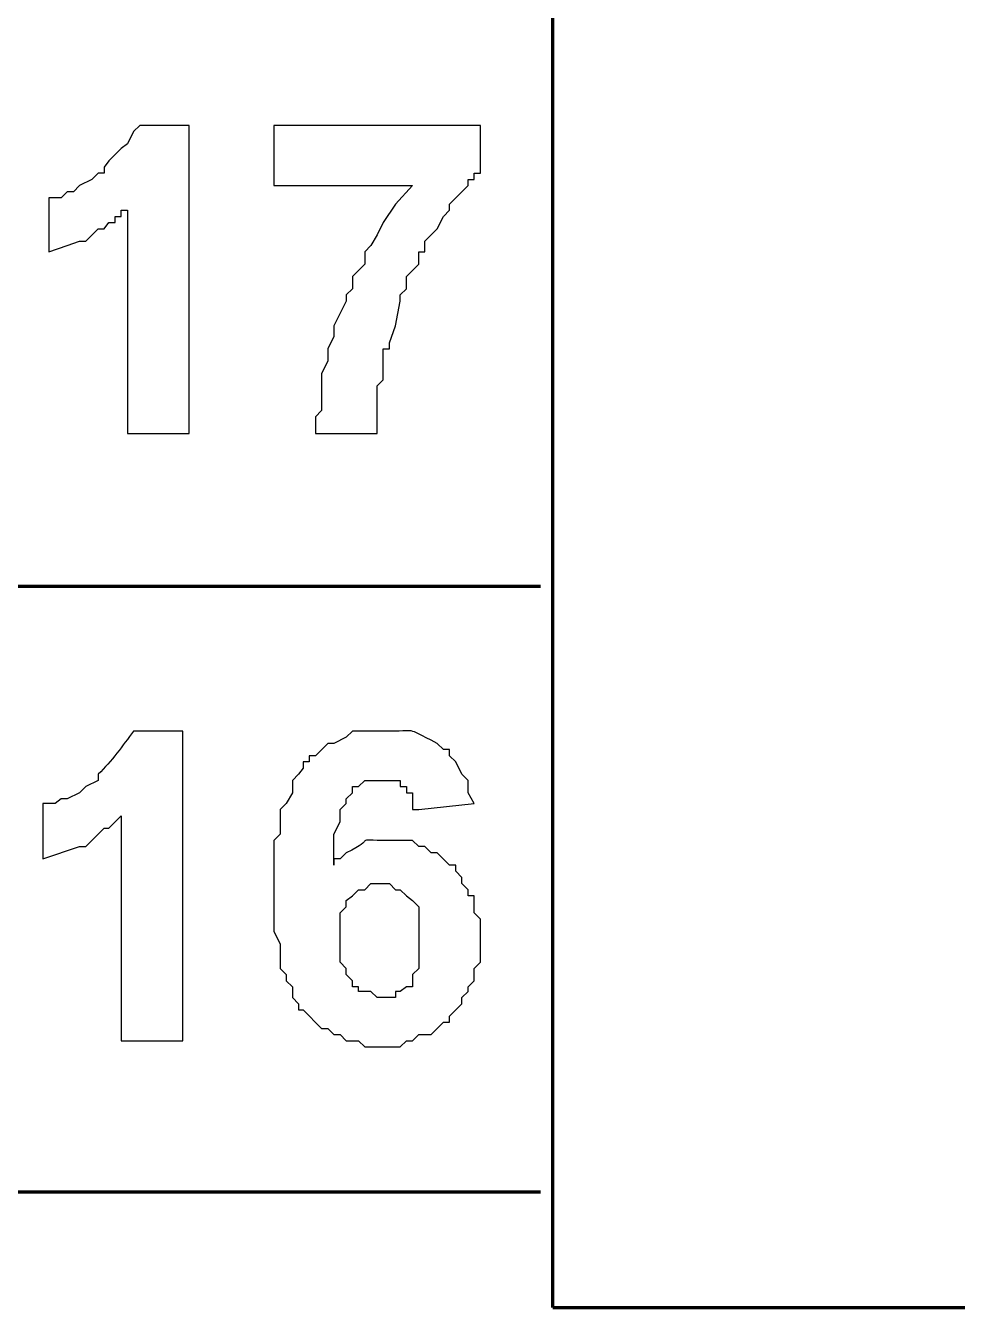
# Model space of a CAD drawing. Header units: millimetres. Extents: x -109 to -14.2, y -107.5 to -24.7.
# Drawn here: x -40.12 to -36.22, y -91.99 to -86.62 of the extents above; entities that cross this region are included whole.
import ezdxf

# ---------------------------------------------------------------- set-up
doc = ezdxf.new("R2010")
doc.units = ezdxf.units.MM
doc.header["$MEASUREMENT"] = 0
doc.layers.add('layer 1', color=7, linetype='Continuous')

msp = doc.modelspace()

# ---------------------------------------------------------------- linework, layer by layer
at = {"layer": 'layer 1', "color": 0, "lineweight": 80}
for points in [[(-37.9157, -91.9882), (-37.9157, -91.9882), (-37.9157, -66.1355), (-37.9157, -66.1355)], [(-46.6086, -88.9679), (-46.6086, -88.9679), (-37.9674, -88.9679), (-37.9674, -88.9679)], [(-46.6086, -91.5042), (-46.6086, -91.5042), (-37.9674, -91.5042), (-37.9674, -91.5042)], [(-37.9157, -91.9882), (-37.9157, -91.9882), (-31.1848, -91.9882), (-31.1848, -91.9882)]]:
    msp.add_open_spline(points, degree=3, dxfattribs=at)
at = {"layer": 'layer 1', "color": 0}
for points, knots in [([(-39.4389, -88.329), (-39.4389, -88.329), (-39.697, -88.329), (-39.697, -88.329), (-39.697, -88.329), (-39.697, -88.329), (-39.697, -87.3933), (-39.697, -87.3933), (-39.697, -87.3933), (-39.697, -87.3933), (-39.7228, -87.3933), (-39.7228, -87.3933), (-39.7228, -87.3933), (-39.7228, -87.3933), (-39.7228, -87.4191), (-39.7228, -87.4191), (-39.7228, -87.4191), (-39.7228, -87.4191), (-39.7486, -87.4191), (-39.7486, -87.4191), (-39.7486, -87.4191), (-39.7486, -87.4191), (-39.7486, -87.4449), (-39.7486, -87.4449), (-39.7486, -87.4449), (-39.7486, -87.4449), (-39.7745, -87.4449), (-39.7745, -87.4449), (-39.7745, -87.4449), (-39.7745, -87.4449), (-39.7938, -87.4707), (-39.7938, -87.4707), (-39.7938, -87.4707), (-39.7938, -87.4707), (-39.8196, -87.4707), (-39.8196, -87.4707), (-39.8196, -87.4707), (-39.8196, -87.4707), (-39.8713, -87.5223), (-39.8713, -87.5223), (-39.8713, -87.5223), (-39.8713, -87.5223), (-39.8971, -87.5223), (-39.8971, -87.5223), (-39.8971, -87.5223), (-39.8971, -87.5223), (-39.9487, -87.5417), (-39.9487, -87.5417), (-39.9487, -87.5417), (-39.9487, -87.5417), (-40.0261, -87.5675), (-40.0261, -87.5675), (-40.0261, -87.5675), (-40.0261, -87.5675), (-40.0261, -87.3417), (-40.0261, -87.3417), (-40.0261, -87.3417), (-40.0261, -87.3417), (-39.9745, -87.3417), (-39.9745, -87.3417), (-39.9745, -87.3417), (-39.9745, -87.3417), (-39.9487, -87.3158), (-39.9487, -87.3158), (-39.9487, -87.3158), (-39.9487, -87.3158), (-39.9229, -87.3158), (-39.9229, -87.3158), (-39.9229, -87.3158), (-39.9229, -87.3158), (-39.8971, -87.29), (-39.8971, -87.29), (-39.8971, -87.29), (-39.8971, -87.29), (-39.8454, -87.2642), (-39.8454, -87.2642), (-39.8454, -87.2642), (-39.8454, -87.2642), (-39.8196, -87.2384), (-39.8196, -87.2384), (-39.8196, -87.2384), (-39.8196, -87.2384), (-39.7938, -87.2384), (-39.7938, -87.2384), (-39.7938, -87.2384), (-39.7938, -87.2384), (-39.7938, -87.2126), (-39.7938, -87.2126), (-39.7938, -87.2126), (-39.7938, -87.2126), (-39.7745, -87.1868), (-39.7745, -87.1868), (-39.7745, -87.1868), (-39.7745, -87.1868), (-39.7228, -87.1351), (-39.7228, -87.1351), (-39.7228, -87.1351), (-39.7228, -87.1351), (-39.697, -87.1158), (-39.697, -87.1158), (-39.697, -87.1158), (-39.697, -87.1158), (-39.6712, -87.0642), (-39.6712, -87.0642), (-39.6712, -87.0642), (-39.6712, -87.0642), (-39.6454, -87.0383), (-39.6454, -87.0383), (-39.6454, -87.0383), (-39.6454, -87.0383), (-39.4389, -87.0383), (-39.4389, -87.0383), (-39.4389, -87.0383), (-39.4389, -87.0383), (-39.4389, -88.329), (-39.4389, -88.329)], [0, 0, 0, 0, 0.033333, 0.033333, 0.033333, 0.033333, 0.066667, 0.066667, 0.066667, 0.066667, 0.1, 0.1, 0.1, 0.1, 0.133333, 0.133333, 0.133333, 0.133333, 0.166667, 0.166667, 0.166667, 0.166667, 0.2, 0.2, 0.2, 0.2, 0.233333, 0.233333, 0.233333, 0.233333, 0.266667, 0.266667, 0.266667, 0.266667, 0.3, 0.3, 0.3, 0.3, 0.333333, 0.333333, 0.333333, 0.333333, 0.366667, 0.366667, 0.366667, 0.366667, 0.4, 0.4, 0.4, 0.4, 0.433333, 0.433333, 0.433333, 0.433333, 0.466667, 0.466667, 0.466667, 0.466667, 0.5, 0.5, 0.5, 0.5, 0.533333, 0.533333, 0.533333, 0.533333, 0.566667, 0.566667, 0.566667, 0.566667, 0.6, 0.6, 0.6, 0.6, 0.633333, 0.633333, 0.633333, 0.633333, 0.666667, 0.666667, 0.666667, 0.666667, 0.7, 0.7, 0.7, 0.7, 0.733333, 0.733333, 0.733333, 0.733333, 0.766667, 0.766667, 0.766667, 0.766667, 0.8, 0.8, 0.8, 0.8, 0.833333, 0.833333, 0.833333, 0.833333, 0.866667, 0.866667, 0.866667, 0.866667, 0.9, 0.9, 0.9, 0.9, 0.933333, 0.933333, 0.933333, 0.933333, 1, 1, 1, 1]), ([(-39.0838, -87.29), (-39.0838, -87.29), (-39.0838, -87.0383), (-39.0838, -87.0383), (-39.0838, -87.0383), (-39.0838, -87.0383), (-38.2191, -87.0383), (-38.2191, -87.0383), (-38.2191, -87.0383), (-38.2191, -87.0383), (-38.2191, -87.2384), (-38.2191, -87.2384), (-38.2191, -87.2384), (-38.2191, -87.2384), (-38.2449, -87.2384), (-38.2449, -87.2384), (-38.2449, -87.2384), (-38.2449, -87.2384), (-38.2449, -87.2642), (-38.2449, -87.2642), (-38.2449, -87.2642), (-38.2449, -87.2642), (-38.2707, -87.2642), (-38.2707, -87.2642), (-38.2707, -87.2642), (-38.2707, -87.2642), (-38.2707, -87.29), (-38.2707, -87.29), (-38.2707, -87.29), (-38.2707, -87.29), (-38.3481, -87.3675), (-38.3481, -87.3675), (-38.3481, -87.3675), (-38.3481, -87.3675), (-38.3481, -87.3933), (-38.3481, -87.3933), (-38.3481, -87.3933), (-38.3481, -87.3933), (-38.374, -87.4191), (-38.374, -87.4191), (-38.374, -87.4191), (-38.374, -87.4191), (-38.3997, -87.4707), (-38.3997, -87.4707), (-38.3997, -87.4707), (-38.3997, -87.4707), (-38.4514, -87.5223), (-38.4514, -87.5223), (-38.4514, -87.5223), (-38.4514, -87.5223), (-38.4514, -87.5675), (-38.4514, -87.5675), (-38.4514, -87.5675), (-38.4514, -87.5675), (-38.4772, -87.5675), (-38.4772, -87.5675), (-38.4772, -87.5675), (-38.4772, -87.5675), (-38.4772, -87.6191), (-38.4772, -87.6191), (-38.4772, -87.6191), (-38.4772, -87.6191), (-38.5288, -87.6708), (-38.5288, -87.6708), (-38.5288, -87.6708), (-38.5288, -87.6708), (-38.5288, -87.7224), (-38.5288, -87.7224), (-38.5288, -87.7224), (-38.5288, -87.7224), (-38.5546, -87.7482), (-38.5546, -87.7482), (-38.5546, -87.7482), (-38.5546, -87.7482), (-38.5546, -87.774), (-38.5546, -87.774), (-38.5546, -87.774), (-38.5546, -87.774), (-38.574, -87.8773), (-38.574, -87.8773), (-38.574, -87.8773), (-38.574, -87.8773), (-38.5998, -87.9483), (-38.5998, -87.9483), (-38.5998, -87.9483), (-38.5998, -87.9483), (-38.5998, -87.9741), (-38.5998, -87.9741), (-38.5998, -87.9741), (-38.5998, -87.9741), (-38.6256, -87.9741), (-38.6256, -87.9741), (-38.6256, -87.9741), (-38.6256, -87.9741), (-38.6256, -88.1032), (-38.6256, -88.1032), (-38.6256, -88.1032), (-38.6256, -88.1032), (-38.6514, -88.129), (-38.6514, -88.129), (-38.6514, -88.129), (-38.6514, -88.129), (-38.6514, -88.329), (-38.6514, -88.329), (-38.6514, -88.329), (-38.6514, -88.329), (-38.9096, -88.329), (-38.9096, -88.329), (-38.9096, -88.329), (-38.9096, -88.329), (-38.9096, -88.258), (-38.9096, -88.258), (-38.9096, -88.258), (-38.9096, -88.258), (-38.8838, -88.2322), (-38.8838, -88.2322), (-38.8838, -88.2322), (-38.8838, -88.2322), (-38.8838, -88.0774), (-38.8838, -88.0774), (-38.8838, -88.0774), (-38.8838, -88.0774), (-38.858, -88.0257), (-38.858, -88.0257), (-38.858, -88.0257), (-38.858, -88.0257), (-38.858, -87.9741), (-38.858, -87.9741), (-38.858, -87.9741), (-38.858, -87.9741), (-38.8321, -87.9225), (-38.8321, -87.9225), (-38.8321, -87.9225), (-38.8321, -87.9225), (-38.8321, -87.8773), (-38.8321, -87.8773), (-38.8321, -87.8773), (-38.8321, -87.8773), (-38.7805, -87.774), (-38.7805, -87.774), (-38.7805, -87.774), (-38.7805, -87.774), (-38.7805, -87.7482), (-38.7805, -87.7482), (-38.7805, -87.7482), (-38.7805, -87.7482), (-38.7547, -87.7224), (-38.7547, -87.7224), (-38.7547, -87.7224), (-38.7547, -87.7224), (-38.7547, -87.6708), (-38.7547, -87.6708), (-38.7547, -87.6708), (-38.7547, -87.6708), (-38.7031, -87.6191), (-38.7031, -87.6191), (-38.7031, -87.6191), (-38.7031, -87.6191), (-38.7031, -87.5675), (-38.7031, -87.5675), (-38.7031, -87.5675), (-38.7031, -87.5675), (-38.6773, -87.5417), (-38.6773, -87.5417), (-38.6773, -87.5417), (-38.6773, -87.5417), (-38.6514, -87.4965), (-38.6514, -87.4965), (-38.6514, -87.4965), (-38.6514, -87.4965), (-38.6256, -87.4449), (-38.6256, -87.4449), (-38.6256, -87.4449), (-38.6256, -87.4449), (-38.574, -87.3675), (-38.574, -87.3675), (-38.574, -87.3675), (-38.574, -87.3675), (-38.503, -87.29), (-38.503, -87.29), (-38.503, -87.29), (-38.503, -87.29), (-39.0838, -87.29), (-39.0838, -87.29)], [0, 0, 0, 0, 0.021277, 0.021277, 0.021277, 0.021277, 0.042553, 0.042553, 0.042553, 0.042553, 0.06383, 0.06383, 0.06383, 0.06383, 0.085106, 0.085106, 0.085106, 0.085106, 0.106383, 0.106383, 0.106383, 0.106383, 0.12766, 0.12766, 0.12766, 0.12766, 0.148936, 0.148936, 0.148936, 0.148936, 0.170213, 0.170213, 0.170213, 0.170213, 0.191489, 0.191489, 0.191489, 0.191489, 0.212766, 0.212766, 0.212766, 0.212766, 0.234043, 0.234043, 0.234043, 0.234043, 0.255319, 0.255319, 0.255319, 0.255319, 0.276596, 0.276596, 0.276596, 0.276596, 0.297872, 0.297872, 0.297872, 0.297872, 0.319149, 0.319149, 0.319149, 0.319149, 0.340426, 0.340426, 0.340426, 0.340426, 0.361702, 0.361702, 0.361702, 0.361702, 0.382979, 0.382979, 0.382979, 0.382979, 0.404255, 0.404255, 0.404255, 0.404255, 0.425532, 0.425532, 0.425532, 0.425532, 0.446809, 0.446809, 0.446809, 0.446809, 0.468085, 0.468085, 0.468085, 0.468085, 0.489362, 0.489362, 0.489362, 0.489362, 0.510638, 0.510638, 0.510638, 0.510638, 0.531915, 0.531915, 0.531915, 0.531915, 0.553191, 0.553191, 0.553191, 0.553191, 0.574468, 0.574468, 0.574468, 0.574468, 0.595745, 0.595745, 0.595745, 0.595745, 0.617021, 0.617021, 0.617021, 0.617021, 0.638298, 0.638298, 0.638298, 0.638298, 0.659574, 0.659574, 0.659574, 0.659574, 0.680851, 0.680851, 0.680851, 0.680851, 0.702128, 0.702128, 0.702128, 0.702128, 0.723404, 0.723404, 0.723404, 0.723404, 0.744681, 0.744681, 0.744681, 0.744681, 0.765957, 0.765957, 0.765957, 0.765957, 0.787234, 0.787234, 0.787234, 0.787234, 0.808511, 0.808511, 0.808511, 0.808511, 0.829787, 0.829787, 0.829787, 0.829787, 0.851064, 0.851064, 0.851064, 0.851064, 0.87234, 0.87234, 0.87234, 0.87234, 0.893617, 0.893617, 0.893617, 0.893617, 0.914894, 0.914894, 0.914894, 0.914894, 0.93617, 0.93617, 0.93617, 0.93617, 0.957447, 0.957447, 0.957447, 0.957447, 1, 1, 1, 1]), ([(-39.4647, -90.8717), (-39.4647, -90.8717), (-39.7228, -90.8717), (-39.7228, -90.8717), (-39.7228, -90.8717), (-39.7228, -90.8717), (-39.7228, -89.9295), (-39.7228, -89.9295), (-39.7228, -89.9295), (-39.7228, -89.9295), (-39.7745, -89.9811), (-39.7745, -89.9811), (-39.7745, -89.9811), (-39.7745, -89.9811), (-39.7938, -89.9811), (-39.7938, -89.9811), (-39.7938, -89.9811), (-39.7938, -89.9811), (-39.8713, -90.0586), (-39.8713, -90.0586), (-39.8713, -90.0586), (-39.8713, -90.0586), (-39.8971, -90.0586), (-39.8971, -90.0586), (-39.8971, -90.0586), (-39.8971, -90.0586), (-40.0519, -90.1102), (-40.0519, -90.1102), (-40.0519, -90.1102), (-40.0519, -90.1102), (-40.0519, -89.8779), (-40.0519, -89.8779), (-40.0519, -89.8779), (-40.0519, -89.8779), (-40.0003, -89.8779), (-40.0003, -89.8779), (-40.0003, -89.8779), (-40.0003, -89.8779), (-39.9745, -89.8585), (-39.9745, -89.8585), (-39.9745, -89.8585), (-39.9745, -89.8585), (-39.9487, -89.8585), (-39.9487, -89.8585), (-39.9487, -89.8585), (-39.9487, -89.8585), (-39.8971, -89.8327), (-39.8971, -89.8327), (-39.8971, -89.8327), (-39.8971, -89.8327), (-39.8713, -89.8069), (-39.8713, -89.8069), (-39.8713, -89.8069), (-39.8713, -89.8069), (-39.8196, -89.7811), (-39.8196, -89.7811), (-39.8196, -89.7811), (-39.8196, -89.7811), (-39.8196, -89.7553), (-39.8196, -89.7553), (-39.8196, -89.7553), (-39.7613, -89.7003), (-39.7181, -89.6369), (-39.6712, -89.5745), (-39.6712, -89.5745), (-39.6712, -89.5745), (-39.4647, -89.5745), (-39.4647, -89.5745), (-39.4647, -89.5745), (-39.4647, -89.5745), (-39.4647, -90.8717), (-39.4647, -90.8717)], [0, 0, 0, 0, 0.052632, 0.052632, 0.052632, 0.052632, 0.105263, 0.105263, 0.105263, 0.105263, 0.157895, 0.157895, 0.157895, 0.157895, 0.210526, 0.210526, 0.210526, 0.210526, 0.263158, 0.263158, 0.263158, 0.263158, 0.315789, 0.315789, 0.315789, 0.315789, 0.368421, 0.368421, 0.368421, 0.368421, 0.421053, 0.421053, 0.421053, 0.421053, 0.473684, 0.473684, 0.473684, 0.473684, 0.526316, 0.526316, 0.526316, 0.526316, 0.578947, 0.578947, 0.578947, 0.578947, 0.631579, 0.631579, 0.631579, 0.631579, 0.684211, 0.684211, 0.684211, 0.684211, 0.736842, 0.736842, 0.736842, 0.736842, 0.789474, 0.789474, 0.789474, 0.789474, 0.842105, 0.842105, 0.842105, 0.842105, 0.894737, 0.894737, 0.894737, 0.894737, 1, 1, 1, 1]), ([(-38.2449, -89.8779), (-38.2449, -89.8779), (-38.4772, -89.9037), (-38.4772, -89.9037), (-38.4772, -89.9037), (-38.4772, -89.9037), (-38.503, -89.9037), (-38.503, -89.9037), (-38.503, -89.9037), (-38.503, -89.9037), (-38.503, -89.8327), (-38.503, -89.8327), (-38.503, -89.8327), (-38.503, -89.8327), (-38.5288, -89.8327), (-38.5288, -89.8327), (-38.5288, -89.8327), (-38.5288, -89.8327), (-38.5288, -89.8069), (-38.5288, -89.8069), (-38.5288, -89.8069), (-38.5288, -89.8069), (-38.5546, -89.8069), (-38.5546, -89.8069), (-38.5546, -89.8069), (-38.5546, -89.8069), (-38.5546, -89.7811), (-38.5546, -89.7811), (-38.5546, -89.7811), (-38.5546, -89.7811), (-38.7031, -89.7811), (-38.7031, -89.7811), (-38.7031, -89.7811), (-38.7031, -89.7811), (-38.7289, -89.8069), (-38.7289, -89.8069), (-38.7289, -89.8069), (-38.7289, -89.8069), (-38.7547, -89.8069), (-38.7547, -89.8069), (-38.7547, -89.8069), (-38.7547, -89.8069), (-38.7547, -89.8327), (-38.7547, -89.8327), (-38.7547, -89.8327), (-38.7547, -89.8327), (-38.7805, -89.8585), (-38.7805, -89.8585), (-38.7805, -89.8585), (-38.7805, -89.8585), (-38.7805, -89.8779), (-38.7805, -89.8779), (-38.7805, -89.8779), (-38.7805, -89.8779), (-38.8063, -89.9037), (-38.8063, -89.9037), (-38.8063, -89.9037), (-38.8063, -89.9037), (-38.8063, -89.9553), (-38.8063, -89.9553), (-38.8063, -89.9553), (-38.8063, -89.9553), (-38.8321, -90.0069), (-38.8321, -90.0069), (-38.8321, -90.0069), (-38.8321, -90.0069), (-38.8321, -90.136), (-38.8321, -90.136), (-38.8321, -90.136), (-38.8321, -90.136), (-38.8321, -90.1102), (-38.8321, -90.1102), (-38.8321, -90.1102), (-38.8321, -90.1102), (-38.8063, -90.1102), (-38.8063, -90.1102), (-38.8063, -90.1102), (-38.8063, -90.1102), (-38.7805, -90.0844), (-38.7805, -90.0844), (-38.7805, -90.0844), (-38.6416, -90.02), (-38.7719, -90.033), (-38.5998, -90.0328), (-38.5998, -90.0328), (-38.5998, -90.0328), (-38.503, -90.0328), (-38.503, -90.0328), (-38.503, -90.0328), (-38.503, -90.0328), (-38.4772, -90.0586), (-38.4772, -90.0586), (-38.4772, -90.0586), (-38.4772, -90.0586), (-38.4514, -90.0586), (-38.4514, -90.0586), (-38.4514, -90.0586), (-38.4514, -90.0586), (-38.4256, -90.0844), (-38.4256, -90.0844), (-38.4256, -90.0844), (-38.4256, -90.0844), (-38.3997, -90.0844), (-38.3997, -90.0844), (-38.3997, -90.0844), (-38.3997, -90.0844), (-38.3481, -90.136), (-38.3481, -90.136), (-38.3481, -90.136), (-38.3481, -90.136), (-38.3223, -90.136), (-38.3223, -90.136), (-38.3223, -90.136), (-38.3223, -90.136), (-38.3223, -90.1618), (-38.3223, -90.1618), (-38.3223, -90.1618), (-38.3223, -90.1618), (-38.2965, -90.1876), (-38.2965, -90.1876), (-38.2965, -90.1876), (-38.2965, -90.1876), (-38.2965, -90.2134), (-38.2965, -90.2134), (-38.2965, -90.2134), (-38.2965, -90.2134), (-38.2707, -90.2393), (-38.2707, -90.2393), (-38.2707, -90.2393), (-38.2707, -90.2393), (-38.2707, -90.2651), (-38.2707, -90.2651), (-38.2707, -90.2651), (-38.2707, -90.2651), (-38.2449, -90.2651), (-38.2449, -90.2651), (-38.2449, -90.2651), (-38.2449, -90.2651), (-38.2449, -90.3361), (-38.2449, -90.3361), (-38.2449, -90.3361), (-38.2449, -90.3361), (-38.2191, -90.3619), (-38.2191, -90.3619), (-38.2191, -90.3619), (-38.2191, -90.3619), (-38.2191, -90.5426), (-38.2191, -90.5426), (-38.2191, -90.5426), (-38.2191, -90.5426), (-38.2449, -90.5684), (-38.2449, -90.5684), (-38.2449, -90.5684), (-38.2449, -90.5684), (-38.2449, -90.62), (-38.2449, -90.62), (-38.2449, -90.62), (-38.2449, -90.62), (-38.2707, -90.6458), (-38.2707, -90.6458), (-38.2707, -90.6458), (-38.2707, -90.6458), (-38.2707, -90.6652), (-38.2707, -90.6652), (-38.2707, -90.6652), (-38.2707, -90.6652), (-38.2965, -90.691), (-38.2965, -90.691), (-38.2965, -90.691), (-38.2965, -90.691), (-38.2965, -90.7168), (-38.2965, -90.7168), (-38.2965, -90.7168), (-38.2965, -90.7168), (-38.3481, -90.7685), (-38.3481, -90.7685), (-38.3481, -90.7685), (-38.3481, -90.7685), (-38.3481, -90.7943), (-38.3481, -90.7943), (-38.3481, -90.7943), (-38.3481, -90.7943), (-38.374, -90.7943), (-38.374, -90.7943), (-38.374, -90.7943), (-38.374, -90.7943), (-38.4256, -90.8459), (-38.4256, -90.8459), (-38.4256, -90.8459), (-38.4256, -90.8459), (-38.4772, -90.8459), (-38.4772, -90.8459), (-38.4772, -90.8459), (-38.4772, -90.8459), (-38.503, -90.8717), (-38.503, -90.8717), (-38.503, -90.8717), (-38.503, -90.8717), (-38.5288, -90.8717), (-38.5288, -90.8717), (-38.5288, -90.8717), (-38.5288, -90.8717), (-38.5546, -90.8975), (-38.5546, -90.8975), (-38.5546, -90.8975), (-38.5546, -90.8975), (-38.7031, -90.8975), (-38.7031, -90.8975), (-38.7031, -90.8975), (-38.7031, -90.8975), (-38.7289, -90.8717), (-38.7289, -90.8717), (-38.7289, -90.8717), (-38.7289, -90.8717), (-38.7805, -90.8717), (-38.7805, -90.8717), (-38.7805, -90.8717), (-38.7805, -90.8717), (-38.8063, -90.8459), (-38.8063, -90.8459), (-38.8063, -90.8459), (-38.8063, -90.8459), (-38.8321, -90.8459), (-38.8321, -90.8459), (-38.8321, -90.8459), (-38.8321, -90.8459), (-38.858, -90.8201), (-38.858, -90.8201), (-38.858, -90.8201), (-38.858, -90.8201), (-38.8838, -90.8201), (-38.8838, -90.8201), (-38.8838, -90.8201), (-38.8838, -90.8201), (-38.9612, -90.7426), (-38.9612, -90.7426), (-38.9612, -90.7426), (-38.9612, -90.7426), (-38.9806, -90.7426), (-38.9806, -90.7426), (-38.9806, -90.7426), (-38.9806, -90.7426), (-38.9806, -90.7168), (-38.9806, -90.7168), (-38.9806, -90.7168), (-38.9806, -90.7168), (-39.0064, -90.691), (-39.0064, -90.691), (-39.0064, -90.691), (-39.0064, -90.691), (-39.0064, -90.6458), (-39.0064, -90.6458), (-39.0064, -90.6458), (-39.0064, -90.6458), (-39.0322, -90.62), (-39.0322, -90.62), (-39.0322, -90.62), (-39.0322, -90.62), (-39.0322, -90.5942), (-39.0322, -90.5942), (-39.0322, -90.5942), (-39.0322, -90.5942), (-39.058, -90.5684), (-39.058, -90.5684), (-39.058, -90.5684), (-39.058, -90.5684), (-39.058, -90.4651), (-39.058, -90.4651), (-39.058, -90.4651), (-39.058, -90.4651), (-39.0838, -90.4135), (-39.0838, -90.4135), (-39.0838, -90.4135), (-39.0838, -90.4135), (-39.0838, -90.0328), (-39.0838, -90.0328), (-39.0838, -90.0328), (-39.0838, -90.0328), (-39.058, -90.0069), (-39.058, -90.0069), (-39.058, -90.0069), (-39.058, -90.0069), (-39.058, -89.9037), (-39.058, -89.9037), (-39.058, -89.9037), (-39.058, -89.9037), (-39.0322, -89.8779), (-39.0322, -89.8779), (-39.0322, -89.8779), (-39.0322, -89.8779), (-39.0064, -89.8327), (-39.0064, -89.8327), (-39.0064, -89.8327), (-39.0064, -89.8327), (-39.0064, -89.7811), (-39.0064, -89.7811), (-39.0064, -89.7811), (-39.0064, -89.7811), (-38.9806, -89.7553), (-38.9806, -89.7553), (-38.9806, -89.7553), (-38.9806, -89.7553), (-38.9612, -89.7294), (-38.9612, -89.7294), (-38.9612, -89.7294), (-38.9612, -89.7294), (-38.9612, -89.7036), (-38.9612, -89.7036), (-38.9612, -89.7036), (-38.9612, -89.7036), (-38.9354, -89.7036), (-38.9354, -89.7036), (-38.9354, -89.7036), (-38.9354, -89.7036), (-38.9354, -89.6778), (-38.9354, -89.6778), (-38.9354, -89.6778), (-38.9354, -89.6778), (-38.9096, -89.6778), (-38.9096, -89.6778), (-38.9096, -89.6778), (-38.9096, -89.6778), (-38.858, -89.6262), (-38.858, -89.6262), (-38.858, -89.6262), (-38.858, -89.6262), (-38.8321, -89.6262), (-38.8321, -89.6262), (-38.8321, -89.6262), (-38.8321, -89.6262), (-38.7805, -89.6004), (-38.7805, -89.6004), (-38.7805, -89.6004), (-38.7805, -89.6004), (-38.7547, -89.5745), (-38.7547, -89.5745), (-38.7547, -89.5745), (-38.7547, -89.5745), (-38.6256, -89.5745), (-38.6256, -89.5745), (-38.6256, -89.5745), (-38.4667, -89.5791), (-38.548, -89.5521), (-38.3997, -89.6262), (-38.3997, -89.6262), (-38.3997, -89.6262), (-38.374, -89.652), (-38.374, -89.652), (-38.374, -89.652), (-38.374, -89.652), (-38.3481, -89.652), (-38.3481, -89.652), (-38.3481, -89.652), (-38.3481, -89.652), (-38.3481, -89.6778), (-38.3481, -89.6778), (-38.3481, -89.6778), (-38.3481, -89.6778), (-38.3223, -89.7036), (-38.3223, -89.7036), (-38.3223, -89.7036), (-38.3223, -89.7036), (-38.2965, -89.7553), (-38.2965, -89.7553), (-38.2965, -89.7553), (-38.2965, -89.7553), (-38.2707, -89.7811), (-38.2707, -89.7811), (-38.2707, -89.7811), (-38.2707, -89.7811), (-38.2707, -89.8327), (-38.2707, -89.8327), (-38.2707, -89.8327), (-38.2707, -89.8327), (-38.2449, -89.8779), (-38.2449, -89.8779)], [0, 0, 0, 0, 0.010526, 0.010526, 0.010526, 0.010526, 0.021053, 0.021053, 0.021053, 0.021053, 0.031579, 0.031579, 0.031579, 0.031579, 0.042105, 0.042105, 0.042105, 0.042105, 0.052632, 0.052632, 0.052632, 0.052632, 0.063158, 0.063158, 0.063158, 0.063158, 0.073684, 0.073684, 0.073684, 0.073684, 0.084211, 0.084211, 0.084211, 0.084211, 0.094737, 0.094737, 0.094737, 0.094737, 0.105263, 0.105263, 0.105263, 0.105263, 0.115789, 0.115789, 0.115789, 0.115789, 0.126316, 0.126316, 0.126316, 0.126316, 0.136842, 0.136842, 0.136842, 0.136842, 0.147368, 0.147368, 0.147368, 0.147368, 0.157895, 0.157895, 0.157895, 0.157895, 0.168421, 0.168421, 0.168421, 0.168421, 0.178947, 0.178947, 0.178947, 0.178947, 0.189474, 0.189474, 0.189474, 0.189474, 0.2, 0.2, 0.2, 0.2, 0.210526, 0.210526, 0.210526, 0.210526, 0.221053, 0.221053, 0.221053, 0.221053, 0.231579, 0.231579, 0.231579, 0.231579, 0.242105, 0.242105, 0.242105, 0.242105, 0.252632, 0.252632, 0.252632, 0.252632, 0.263158, 0.263158, 0.263158, 0.263158, 0.273684, 0.273684, 0.273684, 0.273684, 0.284211, 0.284211, 0.284211, 0.284211, 0.294737, 0.294737, 0.294737, 0.294737, 0.305263, 0.305263, 0.305263, 0.305263, 0.315789, 0.315789, 0.315789, 0.315789, 0.326316, 0.326316, 0.326316, 0.326316, 0.336842, 0.336842, 0.336842, 0.336842, 0.347368, 0.347368, 0.347368, 0.347368, 0.357895, 0.357895, 0.357895, 0.357895, 0.368421, 0.368421, 0.368421, 0.368421, 0.378947, 0.378947, 0.378947, 0.378947, 0.389474, 0.389474, 0.389474, 0.389474, 0.4, 0.4, 0.4, 0.4, 0.410526, 0.410526, 0.410526, 0.410526, 0.421053, 0.421053, 0.421053, 0.421053, 0.431579, 0.431579, 0.431579, 0.431579, 0.442105, 0.442105, 0.442105, 0.442105, 0.452632, 0.452632, 0.452632, 0.452632, 0.463158, 0.463158, 0.463158, 0.463158, 0.473684, 0.473684, 0.473684, 0.473684, 0.484211, 0.484211, 0.484211, 0.484211, 0.494737, 0.494737, 0.494737, 0.494737, 0.505263, 0.505263, 0.505263, 0.505263, 0.515789, 0.515789, 0.515789, 0.515789, 0.526316, 0.526316, 0.526316, 0.526316, 0.536842, 0.536842, 0.536842, 0.536842, 0.547368, 0.547368, 0.547368, 0.547368, 0.557895, 0.557895, 0.557895, 0.557895, 0.568421, 0.568421, 0.568421, 0.568421, 0.578947, 0.578947, 0.578947, 0.578947, 0.589474, 0.589474, 0.589474, 0.589474, 0.6, 0.6, 0.6, 0.6, 0.610526, 0.610526, 0.610526, 0.610526, 0.621053, 0.621053, 0.621053, 0.621053, 0.631579, 0.631579, 0.631579, 0.631579, 0.642105, 0.642105, 0.642105, 0.642105, 0.652632, 0.652632, 0.652632, 0.652632, 0.663158, 0.663158, 0.663158, 0.663158, 0.673684, 0.673684, 0.673684, 0.673684, 0.684211, 0.684211, 0.684211, 0.684211, 0.694737, 0.694737, 0.694737, 0.694737, 0.705263, 0.705263, 0.705263, 0.705263, 0.715789, 0.715789, 0.715789, 0.715789, 0.726316, 0.726316, 0.726316, 0.726316, 0.736842, 0.736842, 0.736842, 0.736842, 0.747368, 0.747368, 0.747368, 0.747368, 0.757895, 0.757895, 0.757895, 0.757895, 0.768421, 0.768421, 0.768421, 0.768421, 0.778947, 0.778947, 0.778947, 0.778947, 0.789474, 0.789474, 0.789474, 0.789474, 0.8, 0.8, 0.8, 0.8, 0.810526, 0.810526, 0.810526, 0.810526, 0.821053, 0.821053, 0.821053, 0.821053, 0.831579, 0.831579, 0.831579, 0.831579, 0.842105, 0.842105, 0.842105, 0.842105, 0.852632, 0.852632, 0.852632, 0.852632, 0.863158, 0.863158, 0.863158, 0.863158, 0.873684, 0.873684, 0.873684, 0.873684, 0.884211, 0.884211, 0.884211, 0.884211, 0.894737, 0.894737, 0.894737, 0.894737, 0.905263, 0.905263, 0.905263, 0.905263, 0.915789, 0.915789, 0.915789, 0.915789, 0.926316, 0.926316, 0.926316, 0.926316, 0.936842, 0.936842, 0.936842, 0.936842, 0.947368, 0.947368, 0.947368, 0.947368, 0.957895, 0.957895, 0.957895, 0.957895, 0.968421, 0.968421, 0.968421, 0.968421, 0.978947, 0.978947, 0.978947, 0.978947, 1, 1, 1, 1]), ([(-38.8063, -90.4393), (-38.8063, -90.4393), (-38.8063, -90.5426), (-38.8063, -90.5426), (-38.8063, -90.5426), (-38.8063, -90.5426), (-38.7805, -90.5684), (-38.7805, -90.5684), (-38.7805, -90.5684), (-38.7805, -90.5684), (-38.7805, -90.5942), (-38.7805, -90.5942), (-38.7805, -90.5942), (-38.7805, -90.5942), (-38.7547, -90.62), (-38.7547, -90.62), (-38.7547, -90.62), (-38.7547, -90.62), (-38.7547, -90.6458), (-38.7547, -90.6458), (-38.7547, -90.6458), (-38.7547, -90.6458), (-38.7289, -90.6458), (-38.7289, -90.6458), (-38.7289, -90.6458), (-38.7289, -90.6458), (-38.7289, -90.6652), (-38.7289, -90.6652), (-38.7289, -90.6652), (-38.7289, -90.6652), (-38.6773, -90.6652), (-38.6773, -90.6652), (-38.6773, -90.6652), (-38.6773, -90.6652), (-38.6514, -90.691), (-38.6514, -90.691), (-38.6514, -90.691), (-38.6514, -90.691), (-38.574, -90.691), (-38.574, -90.691), (-38.574, -90.691), (-38.574, -90.691), (-38.574, -90.6652), (-38.574, -90.6652), (-38.574, -90.6652), (-38.574, -90.6652), (-38.5546, -90.6652), (-38.5546, -90.6652), (-38.5546, -90.6652), (-38.5546, -90.6652), (-38.5288, -90.6458), (-38.5288, -90.6458), (-38.5288, -90.6458), (-38.5288, -90.6458), (-38.503, -90.6458), (-38.503, -90.6458), (-38.503, -90.6458), (-38.503, -90.6458), (-38.503, -90.5942), (-38.503, -90.5942), (-38.503, -90.5942), (-38.503, -90.5942), (-38.4772, -90.5684), (-38.4772, -90.5684), (-38.4772, -90.5684), (-38.4772, -90.5684), (-38.4772, -90.3102), (-38.4772, -90.3102), (-38.4772, -90.3102), (-38.4772, -90.3102), (-38.503, -90.2845), (-38.503, -90.2845), (-38.503, -90.2845), (-38.503, -90.2845), (-38.5288, -90.2651), (-38.5288, -90.2651), (-38.5288, -90.2651), (-38.5288, -90.2651), (-38.5546, -90.2393), (-38.5546, -90.2393), (-38.5546, -90.2393), (-38.5546, -90.2393), (-38.574, -90.2393), (-38.574, -90.2393), (-38.574, -90.2393), (-38.574, -90.2393), (-38.5998, -90.2134), (-38.5998, -90.2134), (-38.5998, -90.2134), (-38.5998, -90.2134), (-38.6773, -90.2134), (-38.6773, -90.2134), (-38.6773, -90.2134), (-38.6773, -90.2134), (-38.7031, -90.2393), (-38.7031, -90.2393), (-38.7031, -90.2393), (-38.7031, -90.2393), (-38.7289, -90.2393), (-38.7289, -90.2393), (-38.7289, -90.2393), (-38.7289, -90.2393), (-38.7547, -90.2651), (-38.7547, -90.2651), (-38.7547, -90.2651), (-38.7547, -90.2651), (-38.7805, -90.2845), (-38.7805, -90.2845), (-38.7805, -90.2845), (-38.7805, -90.2845), (-38.7805, -90.3102), (-38.7805, -90.3102), (-38.7805, -90.3102), (-38.7805, -90.3102), (-38.8063, -90.3361), (-38.8063, -90.3361), (-38.8063, -90.3361), (-38.8063, -90.3361), (-38.8063, -90.4393), (-38.8063, -90.4393)], [0, 0, 0, 0, 0.032258, 0.032258, 0.032258, 0.032258, 0.064516, 0.064516, 0.064516, 0.064516, 0.096774, 0.096774, 0.096774, 0.096774, 0.129032, 0.129032, 0.129032, 0.129032, 0.16129, 0.16129, 0.16129, 0.16129, 0.193548, 0.193548, 0.193548, 0.193548, 0.225806, 0.225806, 0.225806, 0.225806, 0.258065, 0.258065, 0.258065, 0.258065, 0.290323, 0.290323, 0.290323, 0.290323, 0.322581, 0.322581, 0.322581, 0.322581, 0.354839, 0.354839, 0.354839, 0.354839, 0.387097, 0.387097, 0.387097, 0.387097, 0.419355, 0.419355, 0.419355, 0.419355, 0.451613, 0.451613, 0.451613, 0.451613, 0.483871, 0.483871, 0.483871, 0.483871, 0.516129, 0.516129, 0.516129, 0.516129, 0.548387, 0.548387, 0.548387, 0.548387, 0.580645, 0.580645, 0.580645, 0.580645, 0.612903, 0.612903, 0.612903, 0.612903, 0.645161, 0.645161, 0.645161, 0.645161, 0.677419, 0.677419, 0.677419, 0.677419, 0.709677, 0.709677, 0.709677, 0.709677, 0.741935, 0.741935, 0.741935, 0.741935, 0.774194, 0.774194, 0.774194, 0.774194, 0.806452, 0.806452, 0.806452, 0.806452, 0.83871, 0.83871, 0.83871, 0.83871, 0.870968, 0.870968, 0.870968, 0.870968, 0.903226, 0.903226, 0.903226, 0.903226, 0.935484, 0.935484, 0.935484, 0.935484, 1, 1, 1, 1])]:
    msp.add_open_spline(points, degree=3, knots=knots, dxfattribs=at)

doc.saveas('drawing.dxf')
